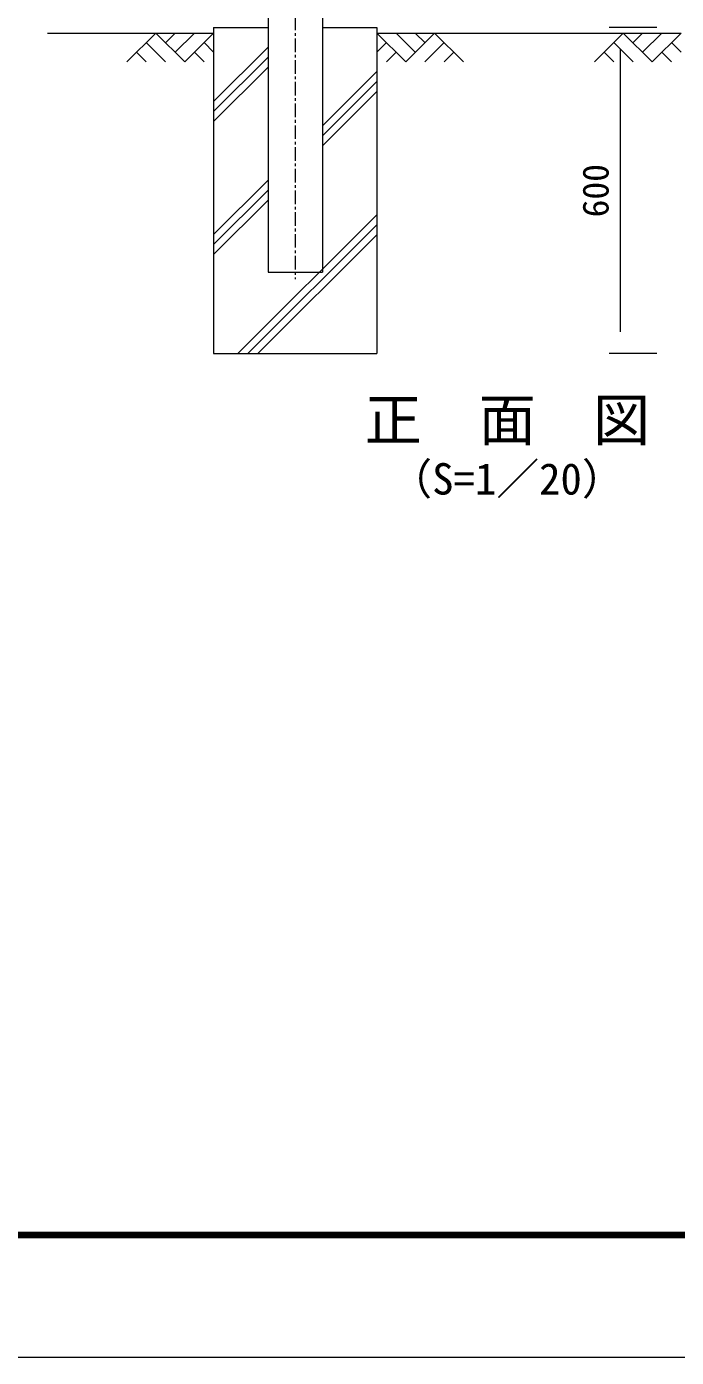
# Model space of a CAD drawing. Units: millimetres, scale not verified. Extents: x -4200 to 4200, y -2970 to 2970.
# Drawn here: x -2837 to -1642, y -2970 to -521 of the extents above; entities that cross this region are included whole.
import ezdxf
from ezdxf.enums import TextEntityAlignment as Align

# ---------------------------------------------------------------- set-up
doc = ezdxf.new("R2010")
doc.units = ezdxf.units.MM
doc.header["$LTSCALE"] = 20
doc.linetypes.add('USER1', pattern=[2, 1.25, -0.25, 0.25, -0.25])
doc.layers.add('0-0_D-TTL-TXT', color=7, linetype='Continuous')
for name, color, linetype, lineweight in [('0-1_D-TTL', 7, 'Continuous', 9), ('0-2_D-STR-DIM', 7, 'Continuous', 9), ('0-4_D-BGD', 7, 'Continuous', 9), ('0-5_D-STR1', 1, 'Continuous', 18), ('0-7_D-BMK', 2, 'USER1', 13), ('0-8_D-STR4', 7, 'Continuous', 9), ('0-9_D-DCR-HCH', 7, 'Continuous', 9)]:
    doc.layers.add(name, color=color, linetype=linetype, lineweight=lineweight)
doc.styles.add('ＭＳ ゴシック', font='')
doc.styles.get('ＭＳ ゴシック').set_extended_font_data('MS Gothic')

msp = doc.modelspace()

# ---------------------------------------------------------------- linework, layer by layer
at = {"layer": '0-1_D-TTL', "color": 2, "lineweight": 18}
msp.add_lwpolyline([(-4200, 2970), (4200, 2970), (4200, -2970), (-4200, -2970)], close=True, dxfattribs=at)
at = {"layer": '0-1_D-TTL'}
for points in [[(-3930, 2750), (3930, 2750), (3930, -2750), (-3930, -2750)], [(-3927.5, 2747.5), (3927.5, 2747.5), (3927.5, -2747.5), (-3927.5, -2747.5)], [(-3925, 2745), (3925, 2745), (3925, -2745), (-3925, -2745)], [(-3922.5, 2742.5), (3922.5, 2742.5), (3922.5, -2742.5), (-3922.5, -2742.5)], [(-3920, 2740), (3920, 2740), (3920, -2740), (-3920, -2740)]]:
    msp.add_lwpolyline(points, close=True, dxfattribs=at)
at = {"layer": '0-2_D-STR-DIM'}
for p, q in [((-1677.71, -522.58), (-1765.02, -522.58)), ((-1745.02, -562.58), (-1745.02, -1082.58)), ((-1677.71, -1122.58), (-1765.02, -1122.58))]:
    msp.add_line(p, q, dxfattribs=at)
at = {"layer": '0-4_D-BGD'}
for p, q in [((-2798.46, -532.58), (-2492.71, -532.58)), ((-2192.71, -532.58), (-1632.71, -532.58))]:
    msp.add_line(p, q, dxfattribs=at)
at = {"layer": '0-5_D-STR1'}
for p, q in [((-2392.71, 1284.42), (-2392.71, -972.58)), ((-2292.71, 419.42), (-2292.71, -972.58)), ((-2392.71, -972.58), (-2292.71, -972.58))]:
    msp.add_line(p, q, dxfattribs=at)
at = {"layer": '0-7_D-BMK'}
msp.add_line((-2342.71, 1297.42), (-2342.71, -985.58), dxfattribs=at)
at = {"layer": '0-8_D-STR4'}
for p, q in [((-2492.71, -522.58), (-2492.71, -1122.58)), ((-2492.71, -522.58), (-2392.71, -522.58)), ((-2292.71, -522.58), (-2192.71, -522.58)), ((-2192.71, -522.58), (-2192.71, -1122.58)), ((-2492.71, -1122.58), (-2192.71, -1122.58))]:
    msp.add_line(p, q, dxfattribs=at)
at = {"layer": '0-9_D-DCR-HCH'}
for p, q in [((-2599.13, -532.58), (-2652.35, -585.79)), ((-2599.13, -532.58), (-2545.92, -585.79)), ((-2581.49, -550.41), (-2563.66, -532.58)), ((-2563.66, -568.06), (-2528.18, -532.58)), ((-2545.92, -585.79), (-2492.71, -532.58)), ((-2139.5, -585.79), (-2192.71, -532.58)), ((-2121.76, -568.06), (-2157.24, -532.58)), ((-2086.29, -532.58), (-2139.5, -585.79)), ((-2103.93, -550.41), (-2121.76, -532.58)), ((-2086.29, -532.58), (-2033.07, -585.79)), ((-1739.13, -532.58), (-1792.35, -585.79)), ((-1739.13, -532.58), (-1685.92, -585.79)), ((-1721.49, -550.41), (-1703.66, -532.58)), ((-1703.66, -568.06), (-1668.18, -532.58)), ((-1685.92, -585.79), (-1632.71, -532.58)), ((-2616.87, -550.32), (-2581.23, -585.79)), ((-2510.45, -550.32), (-2492.71, -567.98)), ((-2492.71, -658.61), (-2392.71, -558.61)), ((-2174.97, -550.32), (-2192.71, -567.98)), ((-2068.55, -550.32), (-2104.19, -585.79)), ((-1756.87, -550.32), (-1721.23, -585.79)), ((-1650.45, -550.32), (-1632.71, -567.98)), ((-2634.61, -568.06), (-2616.79, -585.79)), ((-2528.18, -568.06), (-2510.37, -585.79)), ((-2492.71, -676.99), (-2392.71, -576.99)), ((-2157.24, -568.06), (-2175.05, -585.79)), ((-2050.81, -568.06), (-2068.63, -585.79)), ((-1774.61, -568.06), (-1756.79, -585.79)), ((-1668.18, -568.06), (-1650.37, -585.79)), ((-2492.71, -695.38), (-2392.71, -595.37)), ((-2292.71, -703.3), (-2192.71, -603.3)), ((-2292.71, -721.68), (-2192.71, -621.68)), ((-2292.71, -740.06), (-2192.71, -640.06)), ((-2492.71, -903.3), (-2392.71, -803.29)), ((-2492.71, -921.68), (-2392.71, -821.68)), ((-2492.71, -940.07), (-2392.71, -840.07)), ((-2448.15, -1122.58), (-2192.71, -867.14)), ((-2429.77, -1122.58), (-2192.71, -885.53)), ((-2411.38, -1122.58), (-2192.71, -903.91))]:
    msp.add_line(p, q, dxfattribs=at)

# ---------------------------------------------------------------- texts
at = {"layer": '0-0_D-TTL-TXT', "style": 'ＭＳ ゴシック'}
for s, height, p in [('正\u3000面\u3000図', 76.98, (-2215.01, -1306.16)), ('（S=1／20）', 57.77, (-2169.53, -1399.35))]:
    msp.add_text(s, height=height, dxfattribs=at).set_placement(p, align=Align.BOTTOM_LEFT)
at = {"layer": '0-2_D-STR-DIM', "style": 'ＭＳ ゴシック'}
msp.add_text('600', height=48.09, rotation=90, dxfattribs=at).set_placement((-1751.77, -871.83), align=Align.BOTTOM_LEFT)

doc.saveas('drawing.dxf')
